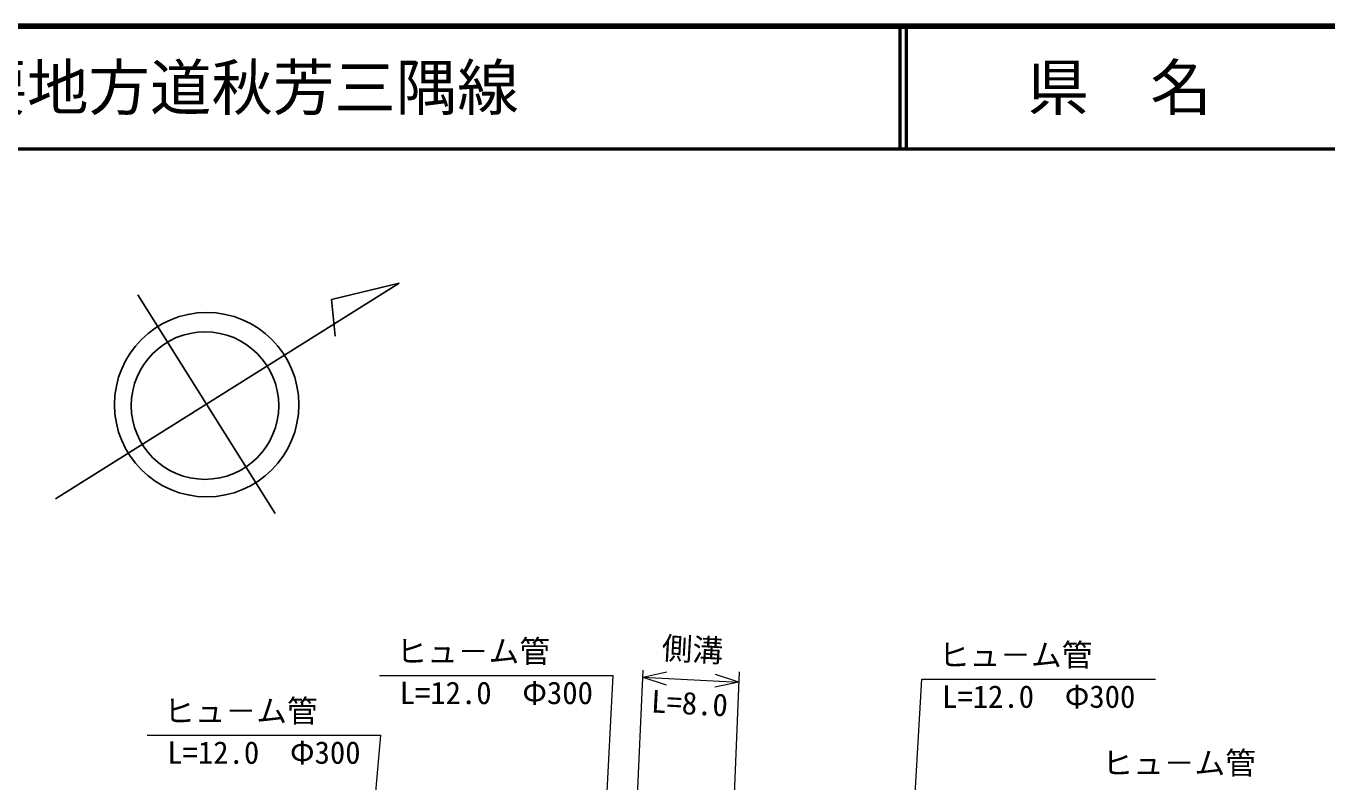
# Model space of a CAD drawing. Units: millimetres, scale not verified. Extents: x 40000 to 680000, y 20000 to 380000.
# Drawn here: x 226648 to 332422, y 318496 to 380000 of the extents above; entities that cross this region are included whole.
import ezdxf
from ezdxf.enums import TextEntityAlignment as Align

# ---------------------------------------------------------------- set-up
doc = ezdxf.new("R2010")
doc.units = ezdxf.units.MM
doc.header["$LTSCALE"] = 1000
for name, color, linetype, lineweight in [('S-BGD', 7, 'Continuous', 25), ('S-STR-HTXT', 7, 'Continuous', 13), ('S-TTL', 2, 'Continuous', 140), ('S-TTL-LINE', 7, 'Continuous', 50)]:
    doc.layers.add(name, color=color, linetype=linetype, lineweight=lineweight)
doc.layers.add('S-TTL-TXT', color=7, linetype='Continuous')
doc.styles.add('@ＭＳ ゴシック', font='')
doc.styles.add('ＭＳ ゴシック', font='')
doc.styles.get('@ＭＳ ゴシック').set_extended_font_data('@MS Gothic')
doc.styles.get('ＭＳ ゴシック').set_extended_font_data('MS Gothic')

msp = doc.modelspace()

# ---------------------------------------------------------------- linework, layer by layer
at = {"layer": 'S-BGD'}
for p, q in [((229046, 341520), (257018, 359084)), ((257018, 359084), (251508, 357757)), ((235742, 358123), (246909, 340338)), ((251508, 357757), (251795, 354770))]:
    msp.add_line(p, q, dxfattribs=at)
for centre, radius in [((241348, 349195), 7500), ((241210, 349118), 6000)]:
    msp.add_circle(centre, radius, dxfattribs=at)
at = {"layer": 'S-STR-HTXT'}
for p, q in [((255413, 327165), (274413, 327165)), ((272276, 284884), (274413, 327165)), ((275867, 305869), (276858, 327607)), ((276832, 327034), (278789, 327447)), ((276832, 327034), (284657, 326611)), ((276832, 327034), (278733, 326413)), ((284657, 326611), (282756, 327232)), ((283043, 284973), (284690, 327460)), ((296904, 281699), (299545, 326861)), ((299545, 326861), (318545, 326861)), ((284657, 326611), (282700, 326198)), ((236506, 322308), (255506, 322308)), ((252339, 286097), (255506, 322308))]:
    msp.add_line(p, q, dxfattribs=at)
at = {"layer": 'S-TTL'}
msp.add_line((680000, 380000), (40000, 380000), dxfattribs=at)
at = {"layer": 'S-TTL-LINE'}
for p, q in [((297750, 380000), (297750, 370000)), ((298250, 380000), (298250, 370000)), ((40000, 370000), (680000, 370000))]:
    msp.add_line(p, q, dxfattribs=at)

# ---------------------------------------------------------------- texts
at = {"layer": 'S-STR-HTXT', "style": 'ＭＳ ゴシック'}
for p in [(256788, 327665), (300920, 327361), (237881, 322808), (314219, 318572)]:
    msp.add_text('ヒュ－ム管', height=1833, dxfattribs=at).set_placement(p, align=Align.BOTTOM_LEFT)
msp.add_text('側溝', height=1833, rotation=356.902, dxfattribs=at).set_placement((280798, 327821), align=Align.BOTTOM_CENTER)
for p in [(264913, 326665), (309045, 326361), (246006, 321808)]:
    msp.add_text('L=12.0\u3000Φ300', height=1833, dxfattribs=at).set_placement(p, align=Align.TOP_CENTER)
at = {"layer": 'S-STR-HTXT', "style": '@ＭＳ ゴシック'}
msp.add_text('L=8.0', height=1833, rotation=356.902, dxfattribs=at).set_placement((280690, 325824), align=Align.TOP_CENTER)
at = {"layer": 'S-TTL-TXT', "style": 'ＭＳ ゴシック'}
msp.add_text('主要地方道秋芳三隅線', height=3666, dxfattribs=at).set_placement((216734, 375000), align=Align.MIDDLE_LEFT)
msp.add_text('県\u3000名', height=3666, dxfattribs=at).set_placement((315625, 375000), align=Align.MIDDLE_CENTER)

doc.saveas('drawing.dxf')
